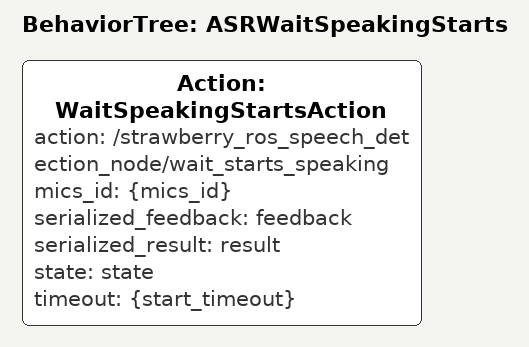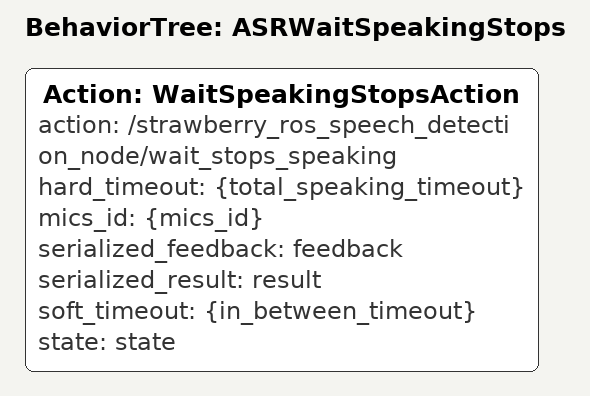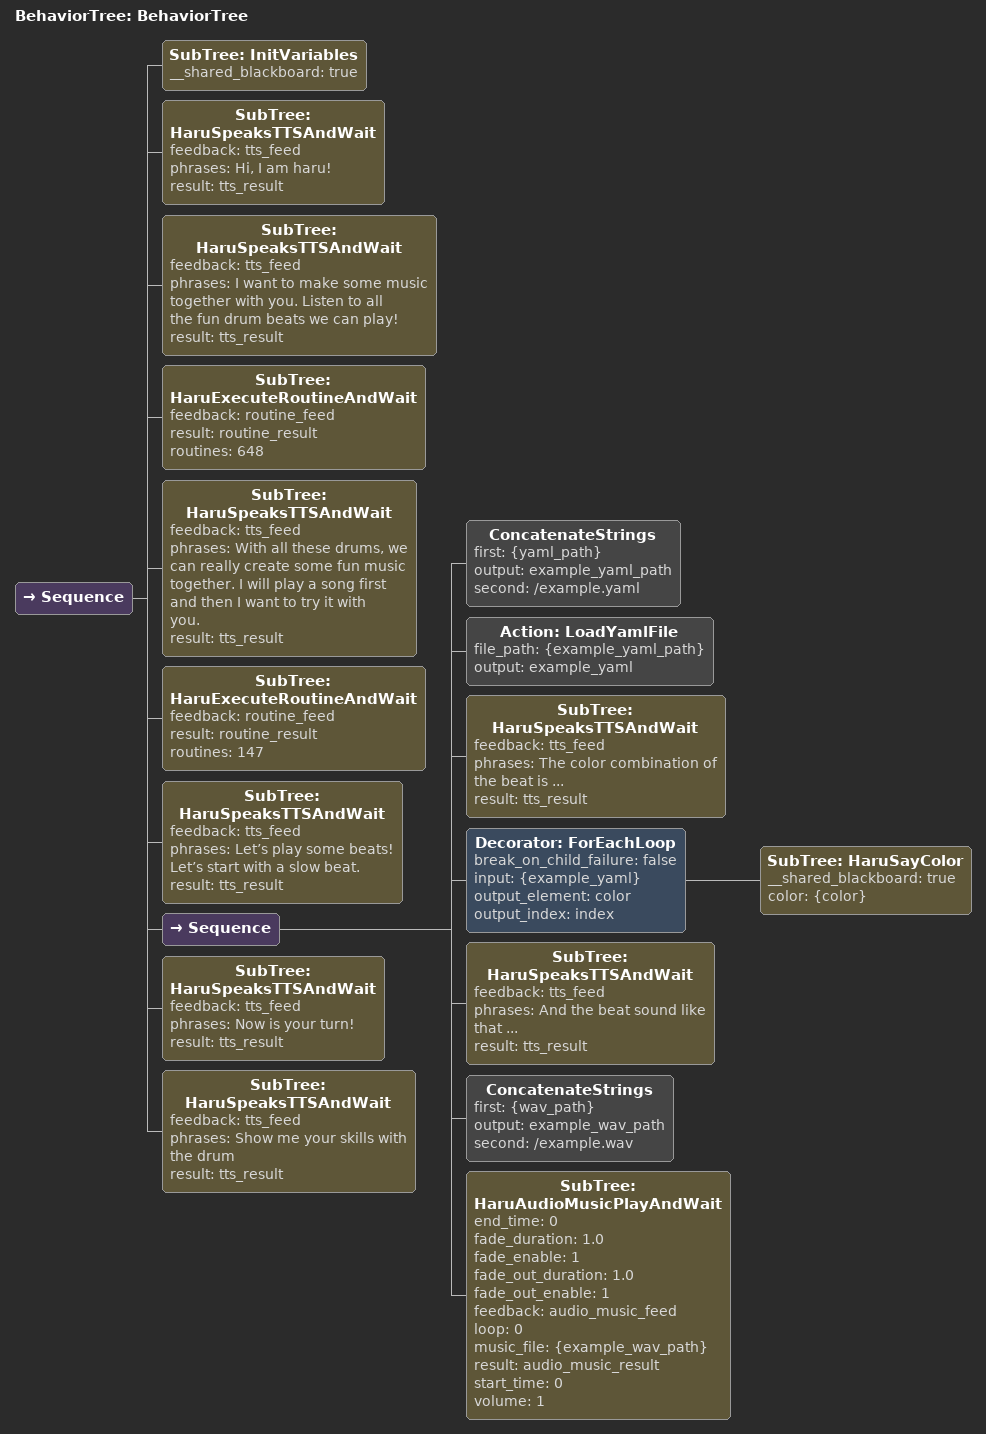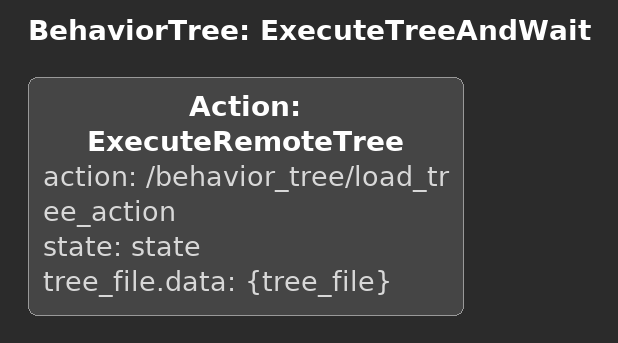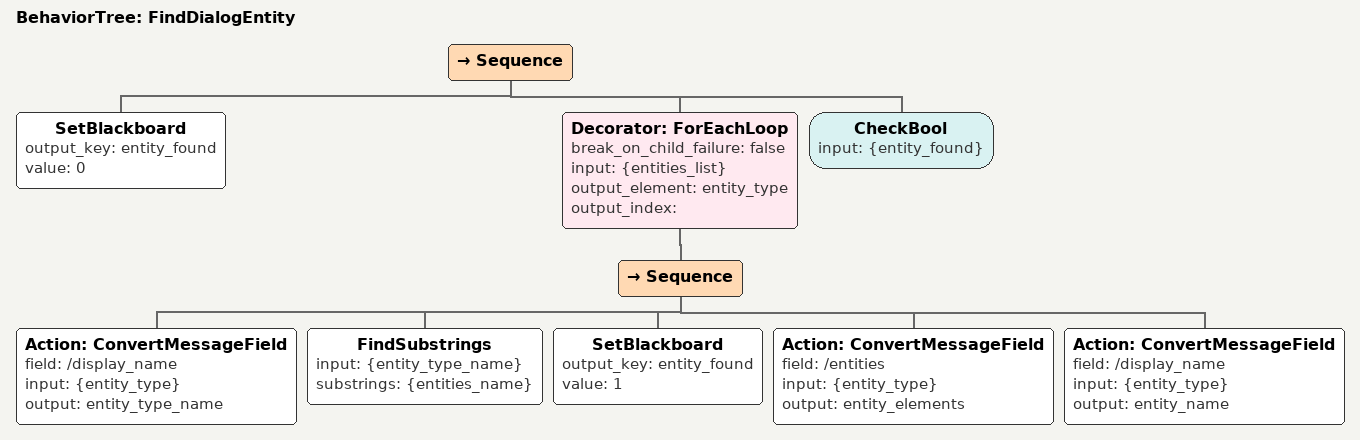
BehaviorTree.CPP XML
<BehaviorTree ID="ASRWaitSpeakingStarts">
    <Action ID="WaitSpeakingStartsAction" action="/strawberry_ros_speech_detection_node/wait_starts_speaking" mics_id="{mics_id}" serialized_feedback="feedback" serialized_result="result" state="state" timeout="{start_timeout}"/>
</BehaviorTree>

<BehaviorTree ID="ASRWaitSpeakingStops">
    <Action ID="WaitSpeakingStopsAction" action="/strawberry_ros_speech_detection_node/wait_stops_speaking" hard_timeout="{total_speaking_timeout}" mics_id="{mics_id}" serialized_feedback="feedback" serialized_result="result" soft_timeout="{in_between_timeout}" state="state"/>
</BehaviorTree>

<BehaviorTree ID="BehaviorTree">
        <Sequence>
            <SubTree ID="InitVariables" __shared_blackboard="true"/>
            <SubTree ID="HaruSpeaksTTSAndWait" feedback="tts_feed" phrases="Hi, I am haru! 
" result="tts_result"/>
            <SubTree ID="HaruSpeaksTTSAndWait" feedback="tts_feed" phrases="I want to make some music together with you. Listen to all the fun drum beats we can play!" result="tts_result"/>
            <SubTree ID="HaruExecuteRoutineAndWait" feedback="routine_feed" result="routine_result" routines="648"/>
            <SubTree ID="HaruSpeaksTTSAndWait" feedback="tts_feed" phrases="With all these drums, we can really create some fun music together. I will play a song first and then I want to try it with you. 
" result="tts_result"/>
            <SubTree ID="HaruExecuteRoutineAndWait" feedback="routine_feed" result="routine_result" routines="147"/>
            <SubTree ID="HaruSpeaksTTSAndWait" feedback="tts_feed" phrases="Let’s play some beats! Let’s start with a slow beat." result="tts_result"/>
            <Sequence>
                <ConcatenateStrings first="{yaml_path}" output="example_yaml_path" second="/example.yaml"/>
                <Action ID="LoadYamlFile" file_path="{example_yaml_path}" output="example_yaml"/>
                <SubTree ID="HaruSpeaksTTSAndWait" feedback="tts_feed" phrases="The color combination of the beat is ..." result="tts_result"/>
                <Decorator ID="ForEachLoop" break_on_child_failure="false" input="{example_yaml}" output_element="color" output_index="index">
                    <SubTree ID="HaruSayColor" __shared_blackboard="true" color="{color}"/>
                </Decorator>
                <SubTree ID="HaruSpeaksTTSAndWait" feedback="tts_feed" phrases="And the beat sound like that ..." result="tts_result"/>
                <ConcatenateStrings first="{wav_path}" output="example_wav_path" second="/example.wav"/>
                <SubTree ID="HaruAudioMusicPlayAndWait" end_time="0" fade_duration="1.0" fade_enable="1" fade_out_duration="1.0" fade_out_enable="1" feedback="audio_music_feed" loop="0" music_file="{example_wav_path}" result="audio_music_result" start_time="0" volume="1"/>
            </Sequence>
            <SubTree ID="HaruSpeaksTTSAndWait" feedback="tts_feed" phrases="Now is your turn!" result="tts_result"/>
            <SubTree ID="HaruSpeaksTTSAndWait" feedback="tts_feed" phrases="Show me your skills with the drum" result="tts_result"/>
        </Sequence>
    </BehaviorTree>

<BehaviorTree ID="ExecuteTreeAndWait">
    <Action ID="ExecuteRemoteTree" action="/behavior_tree/load_tree_action" state="state" tree_file.data="{tree_file}"/>
</BehaviorTree>

<BehaviorTree ID="FindDialogEntity">
    <Sequence>
        <SetBlackboard output_key="entity_found" value="0"/>
        <Decorator ID="ForEachLoop" break_on_child_failure="false" input="{entities_list}" output_element="entity_type" output_index="">
            <Sequence>
                <Action ID="ConvertMessageField" field="/display_name" input="{entity_type}" output="entity_type_name"/>
                <FindSubstrings input="{entity_type_name}" substrings="{entities_name}"/>
                <SetBlackboard output_key="entity_found" value="1"/>
                <Action ID="ConvertMessageField" field="/entities" input="{entity_type}" output="entity_elements"/>
                <Action ID="ConvertMessageField" field="/display_name" input="{entity_type}" output="entity_name"/>
            </Sequence>
        </Decorator>
        <CheckBool input="{entity_found}"/>
    </Sequence>
</BehaviorTree>
